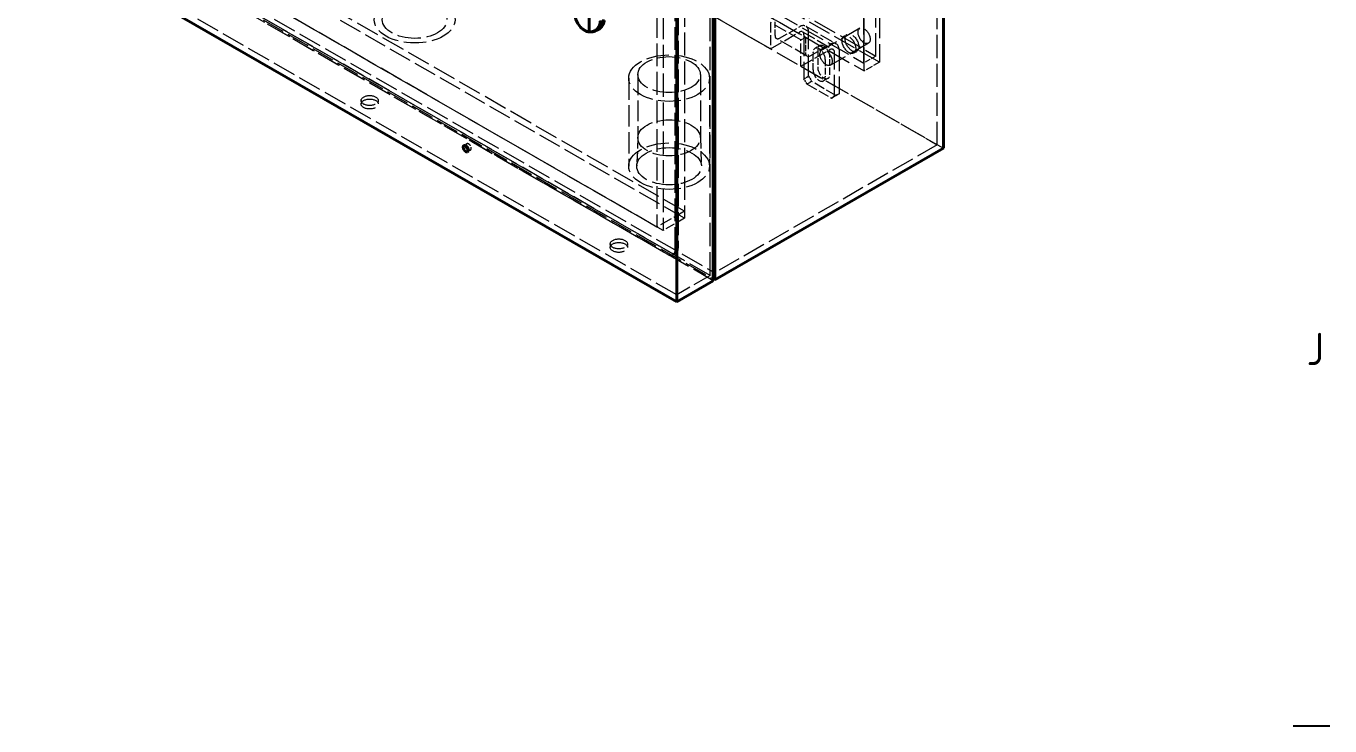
# Model space of a CAD drawing. Header units: millimetres. Extents: x 0 to 2378, y 0 to 1682.
# Drawn here: x 2102.8 to 2344.8, y 1261.5 to 1391.5 of the extents above; entities that cross this region are included whole.
import ezdxf

# ---------------------------------------------------------------- set-up
doc = ezdxf.new("R2010")
doc.units = ezdxf.units.MM
doc.header["$LTSCALE"] = 2
doc.linetypes.add('DASHED', pattern=[0.2067, 0.1654, -0.0413])
doc.layers.get('0').update_dxf_attribs({"color": 3, "lineweight": 25})
for name, color, linetype, lineweight in [('가려진 것(ISO)', 2, 'DASHED', 18), ('가시적인 것(ISO)', 3, 'Continuous', 40), ('가시적인 좁은 것(ISO)', 3, 'Continuous', 35), ('경계(ISO)', 7, 'Continuous', 25)]:
    doc.layers.add(name, color=color, linetype=linetype, lineweight=lineweight)
doc.styles.add('문자 텍스트_PSTEK_POSCO', font='isocp.shx')

# ---------------------------------------------------------------- blocks, each defined once
blk = doc.blocks.new('경계 Default Border')
at = {"layer": '경계(ISO)'}
blk.add_line((1169, 630.75), (1172.4, 630.75), dxfattribs=at)
at = {"layer": '경계(ISO)', "color": 2, "insert": (1170.23, 664.26), "char_height": 3, "attachment_point": 7, "style": '문자 텍스트_PSTEK_POSCO'}
blk.add_mtext('J', dxfattribs=at)

msp = doc.modelspace()

# ---------------------------------------------------------------- linework, layer by layer
at = {"layer": '가려진 것(ISO)', "ltscale": 12.984378}
msp.add_line((2271.9172, 1369.438), (2271.9172, 1505.4778), dxfattribs=at)
at = {"layer": '가려진 것(ISO)', "ltscale": 13.102725}
for p, q in [((2261.1692, 1491.065), (2261.1692, 1384.7839)), ((2258.3407, 1383.1551), (2258.3407, 1489.4362))]:
    msp.add_line(p, q, dxfattribs=at)
at = {"layer": '가려진 것(ISO)', "ltscale": 12.917272}
for p, q in [((2258.2559, 1384.6076), (2258.2559, 1489.3845)), ((2260.5186, 1385.9107), (2260.5186, 1490.6875))]:
    msp.add_line(p, q, dxfattribs=at)
at = {"layer": '가려진 것(ISO)', "ltscale": 13.16608}
msp.add_line((2229.7736, 1345.1691), (2229.7736, 1469.7633), dxfattribs=at)
at = {"layer": '가려진 것(ISO)', "ltscale": 12.965651}
for p, q in [((2224.9653, 1465.3366), (2224.9653, 1355.7853)), ((2221.0055, 1463.0563), (2221.0055, 1353.505))]:
    msp.add_line(p, q, dxfattribs=at)
at = {"layer": '가려진 것(ISO)', "ltscale": 12.810837}
msp.add_line((2219.8741, 1462.4022), (2219.8741, 1354.159), dxfattribs=at)
at = {"layer": '가려진 것(ISO)', "ltscale": 12.83912}
for p, q in [((2223.2682, 1349.9153), (2223.2682, 1462.7368)), ((2223.8339, 1463.0626), (2223.8339, 1350.2411))]:
    msp.add_line(p, q, dxfattribs=at)
at = {"layer": '가려진 것(ISO)', "ltscale": 13.252056}
for p, q in [((2161.4105, 1440.3772), (2258.2559, 1384.6076)), ((2163.6733, 1441.6802), (2260.5186, 1385.9107))]:
    msp.add_line(p, q, dxfattribs=at)
at = {"layer": '가려진 것(ISO)', "ltscale": 12.91355}
msp.add_line((2261.1692, 1384.7839), (2163.0227, 1441.3027), dxfattribs=at)
at = {"layer": '가려진 것(ISO)', "ltscale": 13.202866}
for p, q in [((2152.2747, 1438.3355), (2271.9172, 1369.438)), ((2229.7736, 1345.1691), (2110.1312, 1414.0666)), ((2110.9797, 1414.5553), (2230.6221, 1345.6578)), ((2223.5511, 1341.5858), (2103.9086, 1410.4833))]:
    msp.add_line(p, q, dxfattribs=at)
at = {"layer": '가려진 것(ISO)', "ltscale": 12.907596}
msp.add_line((2164.0127, 1437.475), (2258.3407, 1383.1551), dxfattribs=at)
at = {"layer": '가려진 것(ISO)', "ltscale": 12.912267}
for p, q in [((2224.9653, 1355.7853), (2115.5052, 1418.8191)), ((2221.0055, 1353.505), (2111.5454, 1416.5389))]:
    msp.add_line(p, q, dxfattribs=at)
at = {"layer": '가려진 것(ISO)', "ltscale": 13.235192}
for p, q in [((2224.9653, 1357.0908), (2116.6365, 1419.4732)), ((2219.8741, 1354.159), (2111.5454, 1416.5414))]:
    msp.add_line(p, q, dxfattribs=at)
at = {"layer": '가려진 것(ISO)', "ltscale": 12.901145}
msp.add_line((2184.3774, 1419.8463), (2240.9459, 1387.2706), dxfattribs=at)
at = {"layer": '가려진 것(ISO)', "ltscale": 13.245917}
for p, q in [((2109.5655, 1413.7573), (2221.854, 1349.0946)), ((2222.4197, 1349.4204), (2110.1312, 1414.0831))]:
    msp.add_line(p, q, dxfattribs=at)
at = {"layer": '가려진 것(ISO)', "ltscale": 12.911224}
msp.add_line((2230.3393, 1344.1893), (2109.5655, 1413.7384), dxfattribs=at)
at = {"layer": '가려진 것(ISO)', "ltscale": 12.880987}
msp.add_line((2109.8483, 1413.9012), (2230.3393, 1344.5151), dxfattribs=at)
at = {"layer": '가려진 것(ISO)', "ltscale": 5.71399}
for p, q in [((2240.9459, 1392.1759), (2240.9459, 1387.2706)), ((2246.6028, 1384.0131), (2246.6028, 1388.9184))]:
    msp.add_line(p, q, dxfattribs=at)
at = {"layer": '가려진 것(ISO)', "ltscale": 7.618686}
for p, q in [((2246.6028, 1388.9184), (2240.9459, 1392.1759)), ((2241.7944, 1392.6646), (2247.4513, 1389.407)), ((2246.9188, 1390.4242), (2252.5756, 1387.1666)), ((2247.5176, 1391.4641), (2253.1745, 1388.2065)), ((2247.701, 1385.9126), (2242.0441, 1389.1701))]:
    msp.add_line(p, q, dxfattribs=at)
at = {"layer": '가려진 것(ISO)', "ltscale": 3.428354}
for p, q in [((2241.7944, 1389.7214), (2241.7944, 1392.6646)), ((2247.4513, 1389.407), (2247.4513, 1386.4638))]:
    msp.add_line(p, q, dxfattribs=at)
at = {"layer": '가려진 것(ISO)', "ltscale": 7.237747}
for p, q in [((2240.9459, 1387.2706), (2246.3199, 1390.3653)), ((2246.6028, 1384.0131), (2251.9768, 1387.1078))]:
    msp.add_line(p, q, dxfattribs=at)
at = {"layer": '가려진 것(ISO)', "ltscale": 4.952111}
for p, q in [((2242.643, 1389.229), (2246.3199, 1391.3464)), ((2248.2998, 1385.9714), (2251.9768, 1388.0888))]:
    msp.add_line(p, q, dxfattribs=at)
at = {"layer": '가려진 것(ISO)', "ltscale": 1.142718}
for p, q in [((2246.6028, 1388.9184), (2247.4513, 1389.407)), ((2250.047, 1387.8302), (2249.1984, 1387.3415)), ((2247.1684, 1381.6974), (2248.017, 1382.1861)), ((2248.5827, 1381.2063), (2247.7341, 1380.7176)), ((2251.6439, 1381.7869), (2250.7953, 1381.2983)), ((2252.2596, 1378.1116), (2253.1081, 1378.6002)), ((2253.6738, 1378.9285), (2252.8253, 1378.4399))]:
    msp.add_line(p, q, dxfattribs=at)
at = {"layer": '가려진 것(ISO)', "ltscale": 12.094824}
for p, q in [((2247.1684, 1389.8729), (2247.1684, 1381.6974)), ((2248.017, 1382.1861), (2248.017, 1390.3615)), ((2257.5423, 1391.0694), (2250.4712, 1386.9974)), ((2259.1392, 1388.2963), (2252.0681, 1384.2244)), ((2253.6738, 1387.104), (2253.6738, 1378.9285)), ((2252.8253, 1378.4399), (2252.8253, 1386.6153)), ((2214.6369, 1381.8142), (2214.6369, 1365.4633)), ((2229.6369, 1381.8142), (2229.6369, 1365.4633))]:
    msp.add_line(p, q, dxfattribs=at)
at = {"layer": '가려진 것(ISO)', "ltscale": 0.761779}
for p, q in [((2254.6141, 1389.6139), (2255.1797, 1389.9397)), ((2256.4106, 1386.4942), (2256.9763, 1386.82)), ((2164.9583, 1377.6633), (2164.9583, 1377.0093)), ((2168.1583, 1377.6633), (2168.1583, 1377.0093)), ((2184.6137, 1369.6229), (2184.048, 1369.2972)), ((2185.2724, 1368.4791), (2184.7067, 1368.1533)), ((2211.2031, 1351.0327), (2211.2031, 1350.3787)), ((2214.4031, 1351.0327), (2214.4031, 1350.3787)), ((2222.8521, 1348.9965), (2223.4178, 1349.3223))]:
    msp.add_line(p, q, dxfattribs=at)
at = {"layer": '가려진 것(ISO)', "ltscale": 3.809293}
for p, q in [((2249.714, 1387.0951), (2249.714, 1383.825)), ((2248.8655, 1383.3363), (2248.8655, 1386.6065)), ((2251.1282, 1385.3035), (2251.1282, 1382.0333)), ((2251.9768, 1382.5219), (2251.9768, 1385.7921)), ((2261.1692, 1384.7839), (2258.3407, 1383.1551))]:
    msp.add_line(p, q, dxfattribs=at)
at = {"layer": '가려진 것(ISO)', "ltscale": 3.047415}
msp.add_line((2260.5186, 1385.9107), (2258.2559, 1384.6076), dxfattribs=at)
at = {"layer": '가려진 것(ISO)', "ltscale": 11.581364}
for p, q in [((2216.3369, 1382.4683), (2216.3369, 1370.7257)), ((2227.9369, 1382.4683), (2227.9369, 1370.7257))]:
    msp.add_line(p, q, dxfattribs=at)
at = {"layer": '가려진 것(ISO)', "ltscale": 12.924183}
msp.add_line((2246.6028, 1384.0131), (2273.0486, 1368.784), dxfattribs=at)
at = {"layer": '가려진 것(ISO)', "ltscale": 1.077359}
for p, q in [((2248.017, 1382.1861), (2248.5827, 1381.2063)), ((2247.7341, 1380.7176), (2247.1684, 1381.6974)), ((2252.8253, 1378.4399), (2252.2596, 1378.1116)), ((2253.1081, 1378.6002), (2253.6738, 1378.9285))]:
    msp.add_line(p, q, dxfattribs=at)
at = {"layer": '가려진 것(ISO)', "ltscale": 6.094929}
for p, q in [((2247.7341, 1380.7176), (2252.2596, 1378.1116)), ((2253.1081, 1378.6002), (2248.5827, 1381.2063))]:
    msp.add_line(p, q, dxfattribs=at)
at = {"layer": '가려진 것(ISO)', "ltscale": 6.132961}
for p, q in [((2216.3383, 1370.7992), (2216.1372, 1365.5393)), ((2227.9355, 1370.7992), (2228.1366, 1365.5393))]:
    msp.add_line(p, q, dxfattribs=at)
at = {"layer": '가려진 것(ISO)', "ltscale": 12.842504}
msp.add_line((2271.9172, 1369.438), (2230.6221, 1345.6578), dxfattribs=at)
at = {"layer": '가려진 것(ISO)', "ltscale": 6.856808}
msp.add_line((2224.9653, 1357.0908), (2219.8741, 1354.159), dxfattribs=at)
at = {"layer": '가려진 것(ISO)', "ltscale": 5.33305}
msp.add_line((2224.9653, 1355.7853), (2221.0055, 1353.505), dxfattribs=at)
at = {"layer": '가려진 것(ISO)', "ltscale": 10.643445}
msp.add_line((2229.7736, 1345.1691), (2223.5511, 1341.5858), dxfattribs=at)
at = {"layer": '가려진 것(ISO)', "ltscale": 12.665669}
for centre in [(2174.9021, 1392.664), (2222.1369, 1381.8142), (2222.1369, 1365.4633)]:
    msp.add_ellipse(centre, major_axis=(-7.5, 0), ratio=0.5758617, dxfattribs=at)
at = {"layer": '가려진 것(ISO)', "ltscale": 13.03004}
for centre in [(2174.9021, 1392.664), (2222.1369, 1365.4633)]:
    msp.add_ellipse(centre, major_axis=(-6.0011, 0), ratio=0.5758617, dxfattribs=at)
at = {"layer": '가려진 것(ISO)', "ltscale": 3.590168}
for centre in [(2246.3199, 1389.3843), (2251.9768, 1386.1267)]:
    msp.add_ellipse(centre, major_axis=(1.1977, 2.0798), ratio=0.57809312, start_param=5.49585344, end_param=7.06664976, dxfattribs=at)
at = {"layer": '가려진 것(ISO)', "ltscale": 1.795034}
for centre, major_axis in [((2242.643, 1390.21), (-0.5988, -1.0399)), ((2246.3199, 1389.3843), (0.5988, 1.0399)), ((2251.9768, 1386.1267), (0.5988, 1.0399)), ((2248.2998, 1386.9525), (-0.5988, -1.0399))]:
    msp.add_ellipse(centre, major_axis=major_axis, ratio=0.57809312, start_param=5.49585344, end_param=7.06664976, dxfattribs=at)
at = {"layer": '가려진 것(ISO)', "ltscale": 13.678923}
for centre in [(2255.5123, 1388.0541), (2256.078, 1388.3798)]:
    msp.add_ellipse(centre, major_axis=(0.8983, -1.5599), ratio=0.57809312, dxfattribs=at)
at = {"layer": '가려진 것(ISO)', "ltscale": 12.159042}
for centre, major_axis, ratio in [((2258.3407, 1389.6829), (0.7985, -1.3865), 0.57809312), ((2251.2697, 1385.6109), (0.7985, -1.3865), 0.57809312), ((2166.5583, 1377.6633), (-1.6, 0), 0.5758617), ((2166.5583, 1377.0093), (-1.6, 0), 0.5758617), ((2212.8031, 1351.0327), (-1.6, 0), 0.5758617), ((2212.8031, 1350.3787), (-1.6, 0), 0.5758617)]:
    msp.add_ellipse(centre, major_axis=major_axis, ratio=ratio, dxfattribs=at)
at = {"layer": '가려진 것(ISO)', "ltscale": 4.786925}
for centre, major_axis in [((2249.9969, 1385.955), (-0.7985, 1.3865)), ((2250.8454, 1386.4436), (-0.7985, 1.3865)), ((2249.9969, 1382.6848), (0.7985, -1.3865)), ((2250.8454, 1383.1734), (0.7985, -1.3865))]:
    msp.add_ellipse(centre, major_axis=major_axis, ratio=0.57809312, start_param=3.92892453, end_param=7.07051718, dxfattribs=at)
at = {"layer": '가려진 것(ISO)', "ltscale": 12.593294}
for centre in [(2222.1369, 1382.4683), (2222.1369, 1370.7257)]:
    msp.add_ellipse(centre, major_axis=(-5.8, 0), ratio=0.5758617, dxfattribs=at)
at = {"layer": '가려진 것(ISO)', "ltscale": 3.264851}
msp.add_ellipse((2184.9431, 1369.051), major_axis=(0.3294, -0.5719), ratio=0.57809312, start_param=5.25677284, end_param=10.45119042, dxfattribs=at)
at = {"layer": '가려진 것(ISO)', "ltscale": 2.991791}
for centre in [(2221.854, 1350.7297), (2222.4197, 1351.0555)]:
    msp.add_ellipse(centre, major_axis=(0.9981, -1.7332), ratio=0.57809312, start_param=5.49972085, end_param=7.07051718, dxfattribs=at)
at = {"layer": '가려진 것(ISO)'}
msp.add_open_spline([(2208.6049, 1390.6627), (2208.6049, 1390.6627), (2208.6049, 1390.6627), (2208.6049, 1390.6627)], degree=3, dxfattribs=at)
msp.add_open_spline([(2208.6049, 1390.6627), (2208.6049, 1390.6627), (2208.6049, 1390.6627), (2208.6049, 1390.6627)], degree=3, dxfattribs=at)
at = {"layer": '가시적인 것(ISO)'}
for p, q in [((2273.0486, 1368.784), (2273.0486, 1506.1319)), ((2230.3393, 1344.1893), (2230.3393, 1470.0916)), ((2230.6221, 1344.3522), (2230.6221, 1470.2545)), ((2223.5511, 1340.2803), (2223.5511, 1466.1825)), ((2102.7772, 1409.8293), (2223.5511, 1340.2803)), ((2207.3036, 1397.8795), (2207.3036, 1390.506)), ((2209.1993, 1391.005), (2208.6049, 1390.6627)), ((2273.0486, 1368.784), (2230.6221, 1344.3522)), ((2223.5511, 1340.2803), (2230.3393, 1344.1893)), ((2230.3393, 1344.5151), (2230.6221, 1344.3522))]:
    msp.add_line(p, q, dxfattribs=at)
msp.add_ellipse((2184.3774, 1368.7252), major_axis=(0.3294, -0.5719), ratio=0.57809312, dxfattribs=at)
msp.add_ellipse((2184.9431, 1369.051), major_axis=(0.3294, -0.5719), ratio=0.57809312, start_param=4.16800512, end_param=5.25677284, dxfattribs=at)
for points, knots in [([(2205.8905, 1391.1202), (2205.6409, 1391.3559), (2205.4154, 1391.6448), (2205.0316, 1392.2824), (2204.8687, 1392.6392), (2204.6043, 1393.3858), (2204.5016, 1393.7861), (2204.3634, 1394.549), (2204.3242, 1394.9219), (2204.3128, 1395.3151), (2204.312, 1395.3709), (2204.312, 1395.4258)], [0, 0, 0, 0, 0.28980759, 0.28980759, 0.58165271, 0.58165271, 0.88456609, 0.88456609, 1.17976361, 1.17976361, 1.2294737, 1.2294737, 1.2294737, 1.2294737]), ([(2209.1993, 1391.005), (2209.3176, 1391.0731), (2209.4264, 1391.1575), (2209.6194, 1391.3525), (2209.7036, 1391.463), (2209.8462, 1391.7035), (2209.9046, 1391.8334), (2209.9969, 1392.1077), (2210.0308, 1392.2522), (2210.0605, 1392.4519), (2210.0667, 1392.5022), (2210.0716, 1392.5531)], [5.495853435, 5.495853435, 5.495853435, 5.495853435, 5.65331981, 5.65331981, 5.810786184, 5.810786184, 5.968252558, 5.968252558, 6.125718933, 6.125718933, 6.177870122, 6.177870122, 6.177870122, 6.177870122]), ([(2208.6049, 1390.6627), (2208.3492, 1390.5155), (2208.0579, 1390.4233), (2207.4699, 1390.373), (2207.1663, 1390.4104), (2206.8055, 1390.5332), (2206.7355, 1390.5608), (2206.6663, 1390.5919)], [0.000007301, 0.000007301, 0.000007301, 0.000007301, 0.295384007, 0.295384007, 0.58144724, 0.58144724, 0.650962667, 0.650962667, 0.650962667, 0.650962667])]:
    msp.add_open_spline(points, degree=3, knots=knots, dxfattribs=at)
msp.add_open_spline([(2207.3036, 1390.506), (2207.3036, 1390.5007), (2207.3006, 1390.4925), (2207.2923, 1390.4836), (2207.2823, 1390.4771), (2207.2705, 1390.4717), (2207.2571, 1390.4673), (2207.2417, 1390.4638), (2207.2242, 1390.461), (2207.2044, 1390.4591), (2207.1826, 1390.4581), (2207.1585, 1390.4582), (2207.1317, 1390.4594), (2207.1025, 1390.4619), (2207.0708, 1390.4659), (2207.0368, 1390.4714), (2207.0007, 1390.4784), (2206.9625, 1390.4872), (2206.9224, 1390.4977), (2206.8806, 1390.5099), (2206.8371, 1390.524), (2206.7923, 1390.54), (2206.7461, 1390.5577), (2206.6988, 1390.5773), (2206.6507, 1390.5987), (2206.6018, 1390.6219), (2206.5525, 1390.6466), (2206.5029, 1390.673), (2206.4532, 1390.7007), (2206.4035, 1390.7299), (2206.3538, 1390.7606), (2206.3041, 1390.7925), (2206.2549, 1390.8257), (2206.2063, 1390.8598), (2206.1585, 1390.8948), (2206.1118, 1390.9305), (2206.0662, 1390.9665), (2206.0221, 1391.0028), (2205.9796, 1391.0391), (2205.9389, 1391.0753), (2205.9, 1391.111), (2205.8633, 1391.146), (2205.8287, 1391.1801), (2205.7965, 1391.2132), (2205.7668, 1391.2448), (2205.7396, 1391.2748), (2205.7151, 1391.3028), (2205.6931, 1391.3292), (2205.6732, 1391.354), (2205.6556, 1391.3771), (2205.6402, 1391.3985), (2205.6267, 1391.4184), (2205.6149, 1391.4373), (2205.6049, 1391.4554), (2205.5967, 1391.4738), (2205.5935, 1391.4856), (2205.5935, 1391.4907)], degree=3, dxfattribs=at)
at = {"layer": '가시적인 좁은 것(ISO)'}
msp.add_ellipse((2207.3529, 1394.2114), major_axis=(1.8464, -3.2064), ratio=0.57809312, start_param=0, end_param=0.78733187, dxfattribs=at)
msp.add_open_spline([(2207.3036, 1390.506), (2207.4397, 1390.4945), (2207.7075, 1390.4973), (2208.0929, 1390.5851), (2208.4492, 1390.7476), (2208.7639, 1390.9815), (2209.0262, 1391.2794), (2209.2254, 1391.6321), (2209.351, 1392.0317), (2209.3798, 1392.32), (2209.3788, 1392.4707)], degree=3, dxfattribs=at)
msp.add_open_spline([(2208.6049, 1390.6627), (2208.647, 1390.687), (2208.6881, 1390.7128), (2208.7281, 1390.7401), (2208.755, 1390.7585), (2208.7815, 1390.7775), (2208.8073, 1390.7971), (2208.9138, 1390.8781), (2209.0114, 1390.9699), (2209.0986, 1391.0705), (2209.1215, 1391.0969), (2209.1436, 1391.1238), (2209.165, 1391.1514), (2209.2452, 1391.2546), (2209.3151, 1391.3659), (2209.3742, 1391.4838), (2209.3911, 1391.5176), (2209.4071, 1391.5519), (2209.4221, 1391.5867), (2209.4738, 1391.7061), (2209.5149, 1391.8315), (2209.5447, 1391.9625), (2209.554, 1392.0031), (2209.5622, 1392.0443), (2209.5693, 1392.086), (2209.5917, 1392.2176), (2209.6031, 1392.3541), (2209.6031, 1392.4939)], degree=3, knots=[0.747602058, 0.747602058, 0.747602058, 0.747602058, 0.764705882, 0.764705882, 0.764705882, 0.776206304, 0.776206304, 0.776206304, 0.823529412, 0.823529412, 0.823529412, 0.835927199, 0.835927199, 0.835927199, 0.882352941, 0.882352941, 0.882352941, 0.895644827, 0.895644827, 0.895644827, 0.941176471, 0.941176471, 0.941176471, 0.955320752, 0.955320752, 0.955320752, 0.999998922, 0.999998922, 0.999998922, 0.999998922], dxfattribs=at)

# ---------------------------------------------------------------- block references
at = {"xscale": 2, "yscale": 2, "zscale": 2}
msp.add_blockref('경계 Default Border', (0, 0), dxfattribs=at)

doc.saveas('drawing.dxf')
